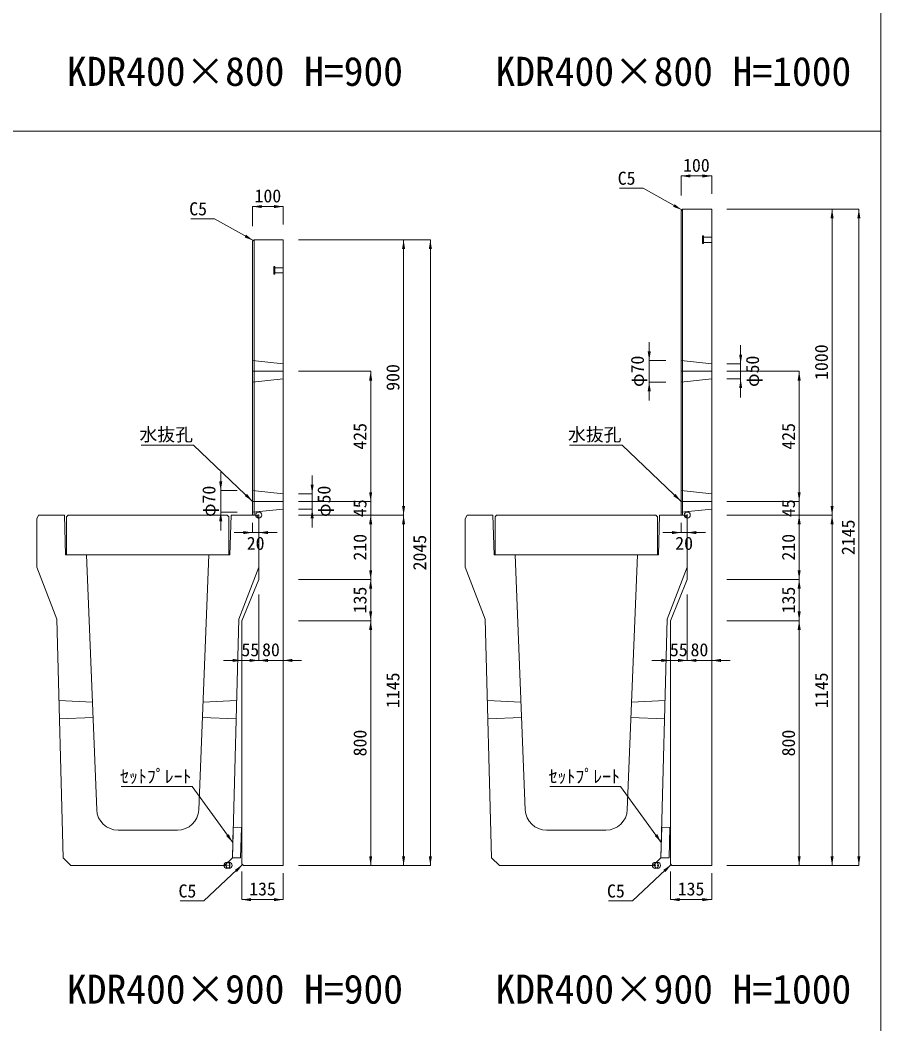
# Model space of a CAD drawing. Units: millimetres at full size, sheet at 1:40. Extents: x 172874 to 199766, y 869448 to 902797.
# Drawn here: x 196954 to 199766, y 872631 to 875912 of the extents above; entities that cross this region are included whole.
import ezdxf
from ezdxf.enums import TextEntityAlignment as Align

# ---------------------------------------------------------------- set-up
doc = ezdxf.new("R2010")
doc.units = ezdxf.units.MM
doc.header["$LTSCALE"] = 40
doc.header["$PDMODE"] = 32
doc.header["$PDSIZE"] = 20
for name, pattern in [('DASHED', [7.5, 6, -1.5]), ('USER2', [4.7625, 3.175, -1.5875]), ('USER3', [1.35, 0.75, -0.6])]:
    doc.linetypes.add(name, pattern=pattern)
for name, color, linetype, lineweight in [('セットプレート', 3, 'Continuous', 13), ('パネックスKDR', 2, 'Continuous', 13), ('図枠', 5, 'Continuous', 13), ('寸法線', 7, 'Continuous', 13), ('引出線', 4, 'Continuous', 13), ('本体', 2, 'Continuous', 13), ('補助線', 8, 'Continuous', 13), ('ｲﾝｻｰﾄ', 3, 'USER3', 5)]:
    doc.layers.add(name, color=color, linetype=linetype, lineweight=lineweight)
doc.layers.add('文字', color=7, linetype='Continuous')
doc.styles.add('ＭＳ ゴシック', font='')
doc.styles.get('ＭＳ ゴシック').set_extended_font_data('MS Gothic')

# ---------------------------------------------------------------- blocks, each defined once
blk = doc.blocks.new('filled_arrow')
at = {"color": 0, "linetype": 'Continuous', "lineweight": -2}
blk.add_solid([(7.5, 1.25), (0, 0), (7.5, -1.25)], dxfattribs=at)

msp = doc.modelspace()

# ---------------------------------------------------------------- linework, layer by layer
at = {"layer": 'セットプレート'}
for points in [[(197647.46, 873173.72), (197674.45, 873173), (197677.13, 873272.96), (197650.14, 873273.68)], [(199047.46, 873173.72), (199074.45, 873173), (199077.13, 873272.96), (199050.14, 873273.68)]]:
    msp.add_lwpolyline(points, close=True, dxfattribs=at)
at = {"layer": 'パネックスKDR'}
for p, q in [((199113.37, 875288.73), (199118.37, 875293.73)), ((199113.37, 875288.73), (199113.37, 874293.73)), ((199118.37, 875293.73), (199213.37, 875293.73)), ((199213.37, 875293.73), (199213.37, 873148.73)), ((197713.37, 875188.73), (197718.37, 875193.73)), ((197713.37, 875188.73), (197713.37, 874293.73)), ((197718.37, 875193.73), (197813.37, 875193.73)), ((197813.37, 875193.73), (197813.37, 873148.73)), ((197713.37, 874293.73), (197733.37, 874293.73)), ((197733.37, 874293.73), (197733.37, 874083.73)), ((199113.37, 874293.73), (199133.37, 874293.73)), ((199133.37, 874293.73), (199133.37, 874083.73)), ((197733.37, 874083.73), (197678.37, 873948.73)), ((199133.37, 874083.73), (199078.37, 873948.73)), ((197678.37, 873948.73), (197678.37, 873153.73)), ((199078.37, 873948.73), (199078.37, 873153.73)), ((197678.37, 873153.73), (197683.37, 873148.73)), ((197683.37, 873148.73), (197813.37, 873148.73)), ((199078.37, 873153.73), (199083.37, 873148.73)), ((199083.37, 873148.73), (199213.37, 873148.73))]:
    msp.add_line(p, q, dxfattribs=at)
at = {"layer": 'パネックスKDR', "lineweight": 5}
for p, q in [((199118.37, 875293.73), (199118.37, 874293.73)), ((197718.37, 875193.73), (197718.37, 874293.73))]:
    msp.add_line(p, q, dxfattribs=at)
at = {"layer": 'パネックスKDR', "linetype": 'DASHED', "lineweight": 9}
for p, q in [((197713.37, 874798.73), (197813.37, 874788.73)), ((199113.37, 874798.73), (199213.37, 874788.73)), ((197713.37, 874728.73), (197813.37, 874738.73)), ((199113.37, 874728.73), (199213.37, 874738.73)), ((197713.37, 874373.73), (197813.37, 874363.73)), ((199113.37, 874373.73), (199213.37, 874363.73)), ((197713.37, 874303.73), (197813.37, 874313.73)), ((199113.37, 874303.73), (199213.37, 874313.73))]:
    msp.add_line(p, q, dxfattribs=at)
at = {"layer": '図枠'}
for p, q in [((199766.29, 884548.33), (199766.29, 869448.33)), ((187274.21, 875548.33), (199766.29, 875548.33))]:
    msp.add_line(p, q, dxfattribs=at)
at = {"layer": '寸法線'}
for p, q in [((199113.37, 875402.28), (199213.37, 875402.28)), ((199113.37, 875338.73), (199113.37, 875402.28)), ((199213.37, 875343.73), (199213.37, 875402.28)), ((197713.37, 875302.28), (197813.37, 875302.28)), ((197713.37, 875238.73), (197713.37, 875302.28)), ((197813.37, 875243.73), (197813.37, 875302.28)), ((199263.37, 875293.73), (199694.21, 875293.73)), ((199263.37, 875293.73), (199606.71, 875293.73)), ((199606.71, 874293.73), (199606.71, 875293.73)), ((199694.21, 873148.73), (199694.21, 875293.73)), ((197863.37, 875193.73), (198294.21, 875193.73)), ((197863.37, 875193.73), (198206.71, 875193.73)), ((198206.71, 874293.73), (198206.71, 875193.73)), ((198294.21, 873148.73), (198294.21, 875193.73)), ((199009.3, 874858.73), (199009.3, 874668.73)), ((199308.04, 874848.73), (199308.04, 874678.73)), ((199063.37, 874798.73), (199009.3, 874798.73)), ((199263.37, 874788.73), (199308.04, 874788.73)), ((197863.37, 874763.73), (198099.21, 874763.73)), ((198099.21, 874338.73), (198099.21, 874763.73)), ((199263.37, 874763.73), (199499.21, 874763.73)), ((199263.37, 874738.73), (199308.04, 874738.73)), ((199499.21, 874338.73), (199499.21, 874763.73)), ((199063.37, 874728.73), (199009.3, 874728.73)), ((197609.3, 874433.73), (197609.3, 874243.73)), ((197908.04, 874423.73), (197908.04, 874253.73)), ((198099.21, 874233.73), (198099.21, 874398.73)), ((199499.21, 874233.73), (199499.21, 874398.73)), ((197663.37, 874373.73), (197609.3, 874373.73)), ((197863.37, 874363.73), (197908.04, 874363.73)), ((197863.37, 874338.73), (198099.21, 874338.73)), ((197863.37, 874338.73), (198099.21, 874338.73)), ((197863.37, 874313.73), (197908.04, 874313.73)), ((199263.37, 874338.73), (199499.21, 874338.73)), ((199263.37, 874338.73), (199499.21, 874338.73)), ((197663.37, 874303.73), (197609.3, 874303.73)), ((197863.37, 874293.73), (198206.71, 874293.73)), ((197863.37, 874293.73), (198099.21, 874293.73)), ((197863.37, 874293.73), (198206.71, 874293.73)), ((197863.37, 874293.73), (198099.21, 874293.73)), ((198099.21, 874293.73), (198099.21, 874083.73)), ((198206.71, 874293.73), (198206.71, 873148.73)), ((199263.37, 874293.73), (199606.71, 874293.73)), ((199263.37, 874293.73), (199499.21, 874293.73)), ((199263.37, 874293.73), (199606.71, 874293.73)), ((199263.37, 874293.73), (199499.21, 874293.73)), ((199499.21, 874293.73), (199499.21, 874083.73)), ((199606.71, 874293.73), (199606.71, 873148.73)), ((197713.37, 874268.73), (197713.37, 874236.65)), ((197733.37, 874268.73), (197733.37, 874236.65)), ((199113.37, 874268.73), (199113.37, 874236.65)), ((199133.37, 874268.73), (199133.37, 874236.65)), ((197653.37, 874236.65), (197793.37, 874236.65)), ((199053.37, 874236.65), (199193.37, 874236.65)), ((197863.37, 874083.73), (198099.21, 874083.73)), ((197863.37, 874083.73), (198099.21, 874083.73)), ((198099.21, 874083.73), (198099.21, 873948.73)), ((199263.37, 874083.73), (199499.21, 874083.73)), ((199263.37, 874083.73), (199499.21, 874083.73)), ((199499.21, 874083.73), (199499.21, 873948.73)), ((197733.37, 874033.73), (197733.37, 873818.73)), ((197733.37, 874033.73), (197733.37, 873818.73)), ((197813.37, 874033.73), (197813.37, 873818.73)), ((199133.37, 874033.73), (199133.37, 873818.73)), ((199133.37, 874033.73), (199133.37, 873818.73)), ((199213.37, 874033.73), (199213.37, 873818.73)), ((197863.37, 873948.73), (198099.21, 873948.73)), ((197863.37, 873948.73), (198099.21, 873948.73)), ((198099.21, 873948.73), (198099.21, 873148.73)), ((199263.37, 873948.73), (199499.21, 873948.73)), ((199263.37, 873948.73), (199499.21, 873948.73)), ((199499.21, 873948.73), (199499.21, 873148.73)), ((197678.37, 873898.73), (197678.37, 873818.73)), ((199078.37, 873898.73), (199078.37, 873818.73)), ((197793.37, 873818.73), (197618.37, 873818.73)), ((197673.37, 873818.73), (197873.37, 873818.73)), ((199193.37, 873818.73), (199018.37, 873818.73)), ((199073.37, 873818.73), (199273.37, 873818.73)), ((197863.37, 873148.73), (198294.21, 873148.73)), ((197863.37, 873148.73), (198206.71, 873148.73)), ((197863.37, 873148.73), (198099.21, 873148.73)), ((199263.37, 873148.73), (199694.21, 873148.73)), ((199263.37, 873148.73), (199606.71, 873148.73)), ((199263.37, 873148.73), (199499.21, 873148.73)), ((197678.37, 873128.73), (197678.37, 873036.93)), ((197813.37, 873123.73), (197813.37, 873036.93)), ((199078.37, 873128.73), (199078.37, 873036.93)), ((199213.37, 873123.73), (199213.37, 873036.93)), ((197678.37, 873036.93), (197813.37, 873036.93)), ((199078.37, 873036.93), (199213.37, 873036.93))]:
    msp.add_line(p, q, dxfattribs=at)
at = {"layer": '引出線'}
for points in [[(199115.87, 875291.23), (198989.5, 875362.3), (198911.73, 875362.3)], [(197715.87, 875191.23), (197589.5, 875262.3), (197511.73, 875262.3)], [(197713.37, 874338.73), (197520.91, 874522.18), (197349.17, 874522.18)], [(199113.37, 874338.73), (198920.91, 874522.18), (198749.17, 874522.18)], [(197648.8, 873223.7), (197515.94, 873407.19), (197284.58, 873407.19)], [(199048.8, 873223.7), (198915.94, 873407.19), (198684.58, 873407.19)], [(197680.87, 873151.23), (197554.5, 873032.58), (197476.73, 873032.58)], [(199080.87, 873151.23), (198954.5, 873032.58), (198876.73, 873032.58)]]:
    msp.add_lwpolyline(points, dxfattribs=at)
at = {"layer": '本体'}
for p, q in [((197014.37, 874293.73), (197008.37, 874281.73)), ((197008.37, 874281.73), (197008.37, 874123.73)), ((197014.37, 874293.73), (197098.37, 874293.73)), ((197098.37, 874293.73), (197102.37, 874163.73)), ((197643.37, 874293.73), (197639.37, 874163.73)), ((197643.37, 874293.73), (197727.37, 874293.73)), ((197727.37, 874293.73), (197733.37, 874281.73)), ((197733.37, 874281.73), (197733.37, 874123.73)), ((198414.37, 874293.73), (198408.37, 874281.73)), ((198408.37, 874281.73), (198408.37, 874123.73)), ((198414.37, 874293.73), (198498.37, 874293.73)), ((198498.37, 874293.73), (198502.37, 874163.73)), ((199043.37, 874293.73), (199039.37, 874163.73)), ((199043.37, 874293.73), (199127.37, 874293.73)), ((199127.37, 874293.73), (199133.37, 874281.73)), ((199133.37, 874281.73), (199133.37, 874123.73)), ((197102.37, 874163.73), (197170.87, 874163.73)), ((197170.87, 874163.73), (197204.18, 873330.93)), ((197570.87, 874163.73), (197537.56, 873330.93)), ((197570.87, 874163.73), (197639.37, 874163.73)), ((198502.37, 874163.73), (198570.87, 874163.73)), ((198570.87, 874163.73), (198604.18, 873330.93)), ((198970.87, 874163.73), (198937.56, 873330.93)), ((198970.87, 874163.73), (199039.37, 874163.73)), ((197008.37, 874123.73), (197073.37, 873953.73)), ((197733.37, 874123.73), (197668.37, 873953.73)), ((198408.37, 874123.73), (198473.37, 873953.73)), ((199133.37, 874123.73), (199068.37, 873953.73)), ((197073.37, 873953.73), (197094.28, 873173.72)), ((197668.37, 873953.73), (197647.46, 873173.72)), ((198473.37, 873953.73), (198494.28, 873173.72)), ((199068.37, 873953.73), (199047.46, 873173.72)), ((197274.13, 873263.73), (197467.61, 873263.73)), ((198674.13, 873263.73), (198867.61, 873263.73)), ((197094.28, 873173.72), (197119.95, 873148.73)), ((197621.79, 873148.73), (197647.46, 873173.72)), ((198494.28, 873173.72), (198519.95, 873148.73)), ((199021.79, 873148.73), (199047.46, 873173.72)), ((197119.95, 873148.73), (197621.79, 873148.73)), ((198519.95, 873148.73), (199021.79, 873148.73))]:
    msp.add_line(p, q, dxfattribs=at)
at = {"layer": '本体', "linetype": 'USER2'}
for p, q in [((197080.5, 873687.73), (197190.11, 873682.73)), ((197551.63, 873682.73), (197661.24, 873687.73)), ((198480.5, 873687.73), (198590.11, 873682.73)), ((198951.63, 873682.73), (199061.24, 873687.73)), ((197082.11, 873627.73), (197192.11, 873632.73)), ((197549.63, 873632.73), (197659.63, 873627.73)), ((198482.11, 873627.73), (198592.11, 873632.73)), ((198949.63, 873632.73), (199059.63, 873627.73))]:
    msp.add_line(p, q, dxfattribs=at)
at = {"layer": '本体', "lineweight": 20}
for points in [[(197105.87, 874287.73), (197110.87, 874293.73), (197630.87, 874293.73), (197635.87, 874287.73), (197635.87, 874163.73), (197105.87, 874163.73)], [(198505.87, 874287.73), (198510.87, 874293.73), (199030.87, 874293.73), (199035.87, 874287.73), (199035.87, 874163.73), (198505.87, 874163.73)]]:
    msp.add_lwpolyline(points, close=True, dxfattribs=at)
at = {"layer": '本体'}
for centre, start, end in [((197274.13, 873333.73), 182.29061, 270), ((197467.61, 873333.73), 270, 357.70939), ((198674.13, 873333.73), 182.29061, 270), ((198867.61, 873333.73), 270, 357.70939)]:
    msp.add_arc(centre, 70, start, end, dxfattribs=at)
at = {"layer": '補助線'}
for p, q in [((197713.37, 874763.73), (197813.37, 874763.73)), ((199113.37, 874763.73), (199213.37, 874763.73)), ((197713.37, 874338.73), (197813.37, 874338.73)), ((199113.37, 874338.73), (199213.37, 874338.73))]:
    msp.add_line(p, q, dxfattribs=at)
for p in [(197733.37, 874293.73), (199133.37, 874293.73), (197629.37, 873148.73), (197629.37, 873148.73), (197636.37, 873148.73), (197636.37, 873148.73), (197636.37, 873148.73), (197636.37, 873148.73), (199029.37, 873148.73), (199029.37, 873148.73), (199036.37, 873148.73), (199036.37, 873148.73), (199036.37, 873148.73), (199036.37, 873148.73)]:
    msp.add_point(p, dxfattribs=at)
at = {"layer": 'ｲﾝｻｰﾄ'}
for p, q in [((199183.37, 875206.23), (199183.37, 875181.23)), ((199186.37, 875206.23), (199183.37, 875206.23)), ((199186.37, 875181.23), (199186.37, 875206.23)), ((199213.37, 875202.23), (199186.37, 875202.23)), ((199183.37, 875181.23), (199186.37, 875181.23)), ((199186.37, 875185.23), (199213.37, 875185.23)), ((197783.37, 875106.23), (197783.37, 875081.23)), ((197786.37, 875106.23), (197783.37, 875106.23)), ((197786.37, 875081.23), (197786.37, 875106.23)), ((197813.37, 875102.23), (197786.37, 875102.23)), ((197783.37, 875081.23), (197786.37, 875081.23)), ((197786.37, 875085.23), (197813.37, 875085.23))]:
    msp.add_line(p, q, dxfattribs=at)

# ---------------------------------------------------------------- block references
at = {"layer": '寸法線', "xscale": 4, "yscale": 4}
for p in [(199113.37, 875402.28), (197713.37, 875302.28), (197733.37, 874236.65), (199133.37, 874236.65), (197733.37, 873818.73), (197813.37, 873818.73), (199133.37, 873818.73), (199213.37, 873818.73), (197678.37, 873036.93), (199078.37, 873036.93)]:
    msp.add_blockref('filled_arrow', p, dxfattribs=at)
for p, rotation in [((199213.37, 875402.28), 180), ((197813.37, 875302.28), 180), ((199606.71, 875293.73), 270), ((199694.21, 875293.73), 270), ((198206.71, 875193.73), 270), ((198294.21, 875193.73), 270), ((199009.3, 874798.73), 90), ((199308.04, 874788.73), 90), ((198099.21, 874763.73), 270), ((199308.04, 874738.73), 270), ((199499.21, 874763.73), 270), ((199009.3, 874728.73), 270), ((197609.3, 874373.73), 90), ((197908.04, 874363.73), 90), ((198099.21, 874338.73), 90), ((198099.21, 874338.73), 90), ((199499.21, 874338.73), 90), ((199499.21, 874338.73), 90), ((197908.04, 874313.73), 270), ((198206.71, 874293.73), 90), ((199606.71, 874293.73), 90), ((197609.3, 874303.73), 270), ((198099.21, 874293.73), 270), ((198099.21, 874293.73), 270), ((198206.71, 874293.73), 270), ((199499.21, 874293.73), 270), ((199499.21, 874293.73), 270), ((199606.71, 874293.73), 270), ((197713.37, 874236.65), 180), ((199113.37, 874236.65), 180), ((198099.21, 874083.73), 90), ((198099.21, 874083.73), 270), ((199499.21, 874083.73), 90), ((199499.21, 874083.73), 270), ((198099.21, 873948.73), 90), ((199499.21, 873948.73), 90), ((198099.21, 873948.73), 270), ((199499.21, 873948.73), 270), ((197678.37, 873818.73), 180), ((197733.37, 873818.73), 180), ((199078.37, 873818.73), 180), ((199133.37, 873818.73), 180), ((198099.21, 873148.73), 90), ((198206.71, 873148.73), 90), ((198294.21, 873148.73), 90), ((199499.21, 873148.73), 90), ((199606.71, 873148.73), 90), ((199694.21, 873148.73), 90), ((197813.37, 873036.93), 180), ((199213.37, 873036.93), 180)]:
    msp.add_blockref('filled_arrow', p, dxfattribs=dict(at, rotation=rotation))
at = {"layer": '引出線', "xscale": 4, "yscale": 4}
for p, rotation in [((199115.87, 875291.23), 150.6), ((197715.87, 875191.23), 150.6), ((197713.37, 874338.73), 136.4), ((199113.37, 874338.73), 136.4), ((197648.8, 873223.7), 125.9), ((199048.8, 873223.7), 125.9), ((197680.87, 873151.23), 223.2), ((199080.87, 873151.23), 223.2)]:
    msp.add_blockref('filled_arrow', p, dxfattribs=dict(at, rotation=rotation))

# ---------------------------------------------------------------- texts
at = {"layer": '寸法線', "style": 'ＭＳ ゴシック'}
for s, p in [('100', (199163.37, 875437.28)), ('100', (197763.37, 875337.28)), ('20', (197723.37, 874201.65)), ('20', (199123.37, 874201.65)), ('55', (197705.87, 873853.73)), ('80', (197773.37, 873853.73)), ('55', (199105.87, 873853.73)), ('80', (199173.37, 873853.73)), ('135', (197745.87, 873071.93)), ('135', (199145.87, 873071.93))]:
    msp.add_text(s, height=42.72, dxfattribs=at).set_placement(p, align=Align.MIDDLE_CENTER)
for s, p in [('1000', (199571.71, 874793.73)), ('φ70', (198970.64, 874763.73)), ('φ50', (199346.7, 874763.73)), ('900', (198171.71, 874743.73)), ('425', (198064.21, 874551.23)), ('425', (199464.21, 874551.23)), ('φ70', (197570.64, 874338.73)), ('φ50', (197946.7, 874338.73)), ('45', (198064.21, 874316.23)), ('45', (199464.21, 874316.23)), ('2145', (199659.21, 874221.23)), ('210', (198064.21, 874188.73)), ('2045', (198259.21, 874171.23)), ('210', (199464.21, 874188.73)), ('135', (198064.21, 874016.23)), ('135', (199464.21, 874016.23)), ('1145', (198171.71, 873721.23)), ('1145', (199571.71, 873721.23)), ('800', (198064.21, 873548.73)), ('800', (199464.21, 873548.73))]:
    msp.add_text(s, height=42.72, rotation=90, dxfattribs=at).set_placement(p, align=Align.MIDDLE_CENTER)
at = {"layer": '引出線', "style": 'ＭＳ ゴシック'}
for s, p in [('C5', (198964.5, 875416.3)), ('C5', (197564.5, 875316.3)), ('水抜孔', (197518.66, 874578.46)), ('水抜孔', (198918.66, 874578.46)), ('ｾｯﾄﾌﾟﾚｰﾄ', (197513.69, 873461.19)), ('ｾｯﾄﾌﾟﾚｰﾄ', (198913.69, 873461.19)), ('C5', (197529.5, 873086.58)), ('C5', (198929.5, 873086.58))]:
    msp.add_text(s, height=42.72, dxfattribs=at).set_placement(p, align=Align.TOP_RIGHT)
at = {"layer": '文字', "style": 'ＭＳ ゴシック'}
for s, p in [('KDR400×800 H=900', (197106.92, 875668.34)), ('KDR400×800 H=1000', (198506.92, 875668.34)), ('KDR400×900 H=900', (197106.92, 872668.34)), ('KDR400×900 H=1000', (198506.92, 872668.34))]:
    msp.add_text(s, height=94.94, dxfattribs=at).set_placement(p, align=Align.BOTTOM_LEFT)

doc.saveas('drawing.dxf')
